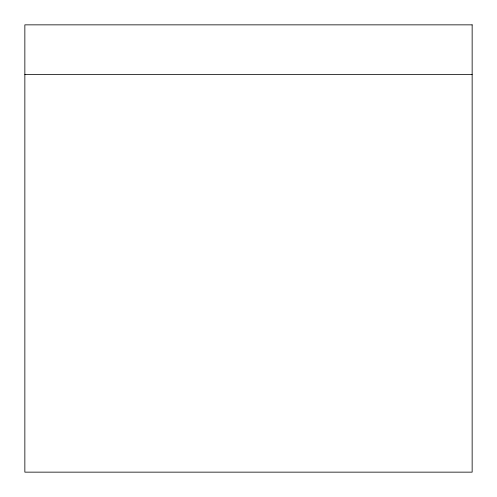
<?xml version="1.0" encoding="UTF-8"?>
<svg xmlns="http://www.w3.org/2000/svg" width="497" height="497" viewBox="0 0 497 497"><rect width="100%" height="100%" fill="white"/><g stroke="black" fill="none" stroke-linecap="round" stroke-linejoin="round"><path stroke-width="0.75" d="M24.85 74.55L472.15 74.55M472.15 24.85L24.85 24.85L24.85 472.15L472.15 472.15L472.15 24.85"/></g></svg>
